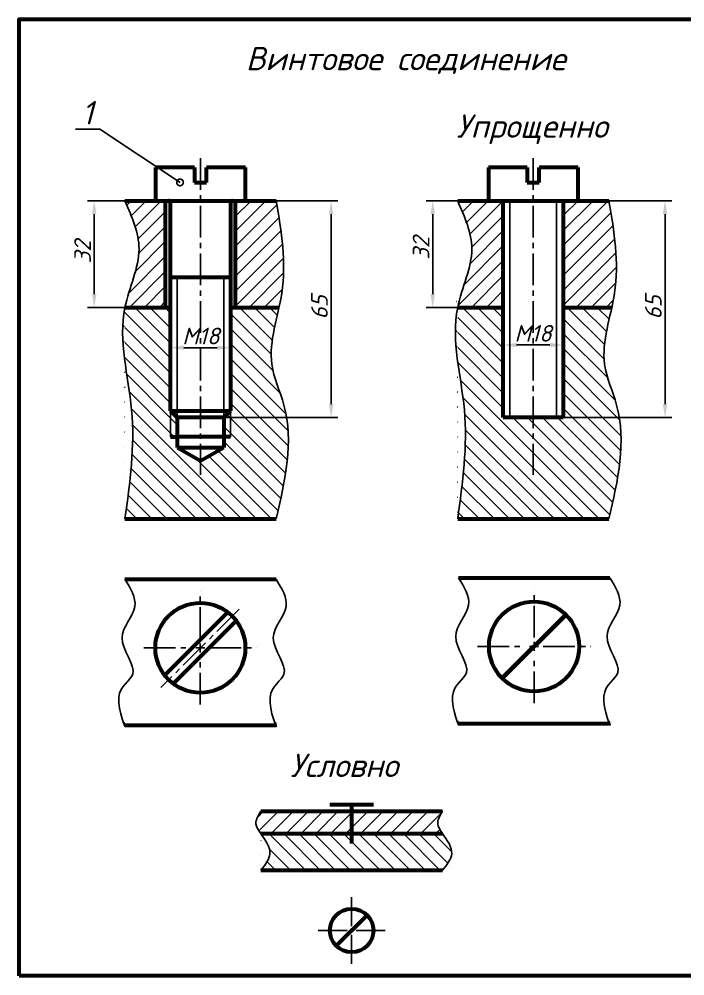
# Model space of a CAD drawing. Header units: millimetres. Extents: x -84137 to -42207, y 32006 to 64450.
# Drawn here: x -42603.5 to -42403.7, y 32006.1 to 32293.1 of the extents above; entities that cross this region are included whole.
import ezdxf
from ezdxf import colors
from ezdxf.entities.mleader import LeaderData, LeaderLine
from ezdxf.math import Vec2, Vec3

# ---------------------------------------------------------------- set-up
doc = ezdxf.new("R2010")
doc.units = ezdxf.units.MM
doc.header["$LTSCALE"] = 0.5
doc.linetypes.add('CENTER2', pattern=[28.575000000000003, 19.05, -3.175, 3.175, -3.175])
doc.styles.add('SPDS', font='isocpeur.ttf', dxfattribs={"oblique": 15})
doc.styles.get("Standard").update_dxf_attribs({"font": 'isocpeui.ttf'})
doc.styles.add('Аннотативный', font='isocpeur.ttf', dxfattribs={"oblique": 15})
doc.dimstyles.new('Copy(2) of STANDARD', dxfattribs={"dimscale": 0, "dimtxt": 5, "dimasz": 4, "dimexe": 2, "dimexo": 0, "dimgap": 1, "dimtad": 1, "dimdec": 0, "dimzin": 12, "dimdsep": 46, "dimtxsty": 'SPDS', "dimcen": -3, "dimclrd": 256, "dimclre": 256, "dimadec": 0, "dimazin": 0, "dimtfac": 1, "dimtdec": 0, "dimtmove": 0, "dimatfit": 1, "dimfxl": 1, "dimtolj": 1, "dimtzin": 0, "dimarcsym": 0})
pattern_1 = [(135, (-503.7943495969375, -2.53708144342454), (-2.245064030267288, -2.245064030267288), [])]

# ---------------------------------------------------------------- blocks, each defined once
blk = doc.blocks.new('*U8')
at = {"color": 0, "linetype": 'CENTER2', "transparency": 16777216}
for p, q in [((0, 2.7), (0, 17)), ((-17, 0), (-2.699999999999999, 0)), ((2.7, 0), (17, 0)), ((0, -17), (0, -2.699999999999999))]:
    blk.add_line(p, q, dxfattribs=at)
at = {"color": 0, "linetype": 'Continuous', "transparency": 16777216}
for p, q in [((-1.35, 0), (1.35, 0)), ((0, -1.35), (0, 1.35))]:
    blk.add_line(p, q, dxfattribs=at)
blk = doc.blocks.new('*U9')
at = {"color": 0, "linetype": 'CENTER2', "transparency": 16777216}
for p, q in [((0, 2.7), (0, 17)), ((-17, 0), (-2.699999999999999, 0)), ((2.7, 0), (17, 0)), ((0, -17), (0, -2.699999999999999))]:
    blk.add_line(p, q, dxfattribs=at)
at = {"color": 0, "linetype": 'Continuous', "transparency": 16777216}
for p, q in [((-1.35, 0), (1.35, 0)), ((0, -1.35), (0, 1.35))]:
    blk.add_line(p, q, dxfattribs=at)
blk = doc.blocks.new('*D10')
at = {"lineweight": -2, "transparency": 16777216}
for p, q in [((-42571.71566923046, 32238.5915148961), (-42582.92825852297, 32238.5915148961)), ((-42580.92825852297, 32234.5915148961), (-42580.92825852297, 32210.5915148961)), ((-42571.71566923045, 32206.5915148961), (-42582.92825852297, 32206.5915148961))]:
    blk.add_line(p, q, dxfattribs=at)
at = {"transparency": 16777216}
for points in [[(-42581.59492518963, 32234.5915148961), (-42580.2615918563, 32234.5915148961), (-42580.92825852297, 32238.5915148961)], [(-42581.59492518963, 32210.5915148961), (-42580.2615918563, 32210.5915148961), (-42580.92825852297, 32206.5915148961)]]:
    blk.add_solid(points, dxfattribs=at)
at = {"layer": 'Defpoints', "color": 0, "transparency": 16777216}
for p in [(-42571.71566923046, 32238.5915148961), (-42580.92825852297, 32206.5915148961), (-42571.71566923045, 32206.5915148961)]:
    blk.add_point(p, dxfattribs=at)
at = {"color": 0, "transparency": 16777216, "insert": (-42584.42825852295, 32223.27737372331), "char_height": 5, "attachment_point": 5, "rotation": 90, "style": 'SPDS'}
blk.add_mtext('\\A1;32', dxfattribs=at)
blk = doc.blocks.new('*D11')
at = {"lineweight": -2, "transparency": 16777216}
for p, q in [((-42526.30821196656, 32238.5915148961), (-42507.83293896311, 32238.5915148961)), ((-42509.83293896311, 32234.5915148961), (-42509.83293896311, 32177.59151489609)), ((-42542.01194059851, 32173.59151489609), (-42507.83293896311, 32173.59151489609))]:
    blk.add_line(p, q, dxfattribs=at)
at = {"transparency": 16777216}
for points in [[(-42510.49960562978, 32234.5915148961), (-42509.16627229645, 32234.5915148961), (-42509.83293896311, 32238.5915148961)], [(-42510.49960562978, 32177.59151489609), (-42509.16627229645, 32177.59151489609), (-42509.83293896311, 32173.59151489609)]]:
    blk.add_solid(points, dxfattribs=at)
at = {"layer": 'Defpoints', "color": 0, "transparency": 16777216}
for p in [(-42526.30821196656, 32238.5915148961), (-42542.01194059851, 32173.59151489609), (-42509.83293896311, 32173.59151489609)]:
    blk.add_point(p, dxfattribs=at)
at = {"color": 0, "transparency": 16777216, "insert": (-42513.3329389631, 32206.62355002056), "char_height": 5, "attachment_point": 5, "rotation": 90, "style": 'SPDS'}
blk.add_mtext('\\A1;65', dxfattribs=at)
blk = doc.blocks.new('*D12')
at = {"lineweight": -2, "transparency": 16777216}
for p, q in [((-42471.85597226435, 32238.5915148961), (-42481.34572203367, 32238.5915148961)), ((-42479.34572203367, 32234.5915148961), (-42479.34572203367, 32210.5915148961)), ((-42471.85597226435, 32206.5915148961), (-42481.34572203367, 32206.5915148961))]:
    blk.add_line(p, q, dxfattribs=at)
at = {"transparency": 16777216}
for points in [[(-42480.01238870034, 32234.5915148961), (-42478.67905536701, 32234.5915148961), (-42479.34572203367, 32238.5915148961)], [(-42480.01238870034, 32210.5915148961), (-42478.67905536701, 32210.5915148961), (-42479.34572203367, 32206.5915148961)]]:
    blk.add_solid(points, dxfattribs=at)
at = {"layer": 'Defpoints', "color": 0, "transparency": 16777216}
for p in [(-42471.85597226435, 32238.5915148961), (-42479.34572203367, 32206.5915148961), (-42471.85597226435, 32206.5915148961)]:
    blk.add_point(p, dxfattribs=at)
at = {"color": 0, "transparency": 16777216, "insert": (-42482.84572203366, 32224.35141660387), "char_height": 5, "attachment_point": 5, "rotation": 90, "style": 'SPDS'}
blk.add_mtext('\\A1;32', dxfattribs=at)
blk = doc.blocks.new('*D13')
at = {"lineweight": -2, "transparency": 16777216}
for p, q in [((-42426.44851500045, 32238.5915148961), (-42407.62944500345, 32238.5915148961)), ((-42409.62944500345, 32234.5915148961), (-42409.62944500345, 32177.59151489609)), ((-42440.1522436324, 32173.59151489609), (-42407.62944500345, 32173.59151489609))]:
    blk.add_line(p, q, dxfattribs=at)
at = {"transparency": 16777216}
for points in [[(-42410.29611167011, 32234.5915148961), (-42408.96277833678, 32234.5915148961), (-42409.62944500345, 32238.5915148961)], [(-42410.29611167011, 32177.59151489609), (-42408.96277833678, 32177.59151489609), (-42409.62944500345, 32173.59151489609)]]:
    blk.add_solid(points, dxfattribs=at)
at = {"layer": 'Defpoints', "color": 0, "transparency": 16777216}
for p in [(-42426.44851500045, 32238.5915148961), (-42440.1522436324, 32173.59151489609), (-42409.62944500345, 32173.59151489609)]:
    blk.add_point(p, dxfattribs=at)
at = {"color": 0, "transparency": 16777216, "insert": (-42413.12944500343, 32206.61008518128), "char_height": 5, "attachment_point": 5, "rotation": 90, "style": 'SPDS'}
blk.add_mtext('\\A1;65', dxfattribs=at)
blk = doc.blocks.new('*D14')
at = {"lineweight": -2, "transparency": 16777216}
for p, q in [((-42558.0119405985, 32206.59151489609), (-42558.0119405985, 32192.51425754037)), ((-42540.0119405985, 32175.59151489607), (-42540.0119405985, 32196.51425754037)), ((-42544.0119405985, 32194.51425754037), (-42554.0119405985, 32194.51425754037))]:
    blk.add_line(p, q, dxfattribs=at)
at = {"transparency": 16777216}
for points in [[(-42554.0119405985, 32195.18092420704), (-42554.0119405985, 32193.84759087371), (-42558.0119405985, 32194.51425754037)], [(-42544.0119405985, 32195.18092420704), (-42544.0119405985, 32193.84759087371), (-42540.0119405985, 32194.51425754037)]]:
    blk.add_solid(points, dxfattribs=at)
at = {"layer": 'Defpoints', "color": 0, "transparency": 16777216}
for p in [(-42558.0119405985, 32206.59151489609), (-42558.0119405985, 32194.51425754037), (-42540.0119405985, 32175.59151489607)]:
    blk.add_point(p, dxfattribs=at)
at = {"color": 0, "transparency": 16777216, "insert": (-42548.90964109495, 32198.01425754037), "char_height": 5, "attachment_point": 5, "style": 'SPDS'}
blk.add_mtext('\\A1;М18', dxfattribs=at)
blk = doc.blocks.new('*D15')
at = {"lineweight": -2, "transparency": 16777216}
for p, q in [((-42458.1522436324, 32206.59151489609), (-42458.1522436324, 32193.32728969024)), ((-42440.15224363239, 32173.59151489607), (-42440.15224363239, 32197.32728969024)), ((-42444.15224363239, 32195.32728969024), (-42454.1522436324, 32195.32728969024))]:
    blk.add_line(p, q, dxfattribs=at)
at = {"transparency": 16777216}
for points in [[(-42454.1522436324, 32195.99395635691), (-42454.1522436324, 32194.66062302357), (-42458.1522436324, 32195.32728969024)], [(-42444.15224363239, 32195.99395635691), (-42444.15224363239, 32194.66062302357), (-42440.15224363239, 32195.32728969024)]]:
    blk.add_solid(points, dxfattribs=at)
at = {"layer": 'Defpoints', "color": 0, "transparency": 16777216}
for p in [(-42458.1522436324, 32206.59151489609), (-42458.1522436324, 32195.32728969024), (-42440.15224363239, 32173.59151489607)]:
    blk.add_point(p, dxfattribs=at)
at = {"color": 0, "transparency": 16777216, "insert": (-42449.2212567244, 32198.82728969024), "char_height": 5, "attachment_point": 5, "style": 'SPDS'}
blk.add_mtext('\\A1;М18', dxfattribs=at)
blk = doc.blocks.new('*U16')
at = {"color": 0, "linetype": 'CENTER2', "transparency": 16777216}
for p, q in [((0, 1.304626473553071), (0, 10.02313236776536)), ((-10.02313236776536, 0), (-1.304626473553071, 0)), ((1.304626473553071, 0), (10.02313236776536, 0)), ((0, -10.02313236776536), (0, -1.304626473553071))]:
    blk.add_line(p, q, dxfattribs=at)
at = {"color": 0, "linetype": 'Continuous', "transparency": 16777216}
for p, q in [((-0.6523132367765356, 0), (0.6523132367765356, 0)), ((0, -0.6523132367765356), (0, 0.6523132367765356))]:
    blk.add_line(p, q, dxfattribs=at)
blk = doc.blocks.new('_DotSmall')
at = {"color": 0, "linetype": 'ByBlock', "const_width": 0.5}
blk.add_lwpolyline([(-0.0625, 0, 1), (0.0625, 0, 1)], format="xyb", close=True, dxfattribs=at)

msp = doc.modelspace()

# ---------------------------------------------------------------- hatches: boundary and pattern name
h = msp.add_hatch()
h.set_pattern_fill('ANSI31', color=256)
h.set_pattern_definition([(45, (-503.7943495969375, -2.53708144342454), (-2.245064030267288, 2.245064030267288), [])])
edge = h.paths.add_edge_path()
edge.add_spline(control_points=[(-42571.71566923044, 32238.59151489608), (-42569.60652043083, 32233.80299431429), (-42564.9517496771, 32223.23500330209), (-42570.49385775507, 32212.530242523), (-42571.71566923044, 32206.59151489608)], knot_values=[0, 0, 0, 0, 15.0034245909851, 33.11169985004526, 33.11169985004526, 33.11169985004526, 33.11169985004594], degree=3, periodic=0)
edge.add_line((-42571.71566923044, 32206.59151489608), (-42559.5119405985, 32206.59151489609))
edge.add_line((-42559.5119405985, 32206.59151489609), (-42559.5119405985, 32238.59151489608))
edge.add_line((-42559.5119405985, 32238.59151489608), (-42562.5119405985, 32238.59151489608))
edge.add_line((-42562.5119405985, 32238.59151489608), (-42571.71566923044, 32238.59151489608))
edge = h.paths.add_edge_path()
edge.add_spline(control_points=[(-42525.44885960006, 32206.5915148961), (-42525.13496525722, 32208.02223105103), (-42522.98634625003, 32218.71636071346), (-42524.76647518958, 32229.36710344591), (-42526.30821196655, 32238.59151489608)], knot_values=[0, 0, 0, 0, 4.291878513714373, 32.04844095923989, 32.04844095923989, 32.04844095923989, 32.04844095923989], degree=3, periodic=0)
edge.add_line((-42526.30821196655, 32238.59151489608), (-42538.5119405985, 32238.59151489608))
edge.add_line((-42538.5119405985, 32238.59151489608), (-42538.5119405985, 32206.59151489609))
edge.add_line((-42538.5119405985, 32206.59151489609), (-42525.44885960006, 32206.5915148961))
h = msp.add_hatch()
h.set_pattern_fill('ANSI31', color=256)
h.set_pattern_definition([(45, (-511.0473966514401, -0.1863948849313601), (-2.245064030267288, 2.245064030267288), [])])
edge = h.paths.add_edge_path()
edge.add_spline(control_points=[(-42425.58916263396, 32206.5915148961), (-42425.27526829112, 32208.02223105103), (-42423.12664928392, 32218.71636071346), (-42424.90677822347, 32229.36710344591), (-42426.44851500044, 32238.59151489608)], knot_values=[0, 0, 0, 0, 4.291878513714373, 32.04844095923989, 32.04844095923989, 32.04844095923989, 32.04844095923989], degree=3, periodic=0)
edge.add_line((-42426.44851500044, 32238.59151489608), (-42440.15224363239, 32238.59151489608))
edge.add_line((-42440.15224363239, 32238.59151489608), (-42440.15224363239, 32206.59151489609))
edge.add_line((-42440.15224363239, 32206.59151489609), (-42425.58916263396, 32206.5915148961))
edge = h.paths.add_edge_path()
edge.add_spline(control_points=[(-42471.85597226433, 32238.59151489608), (-42469.74682346472, 32233.80299431429), (-42465.09205271099, 32223.23500330209), (-42470.63416078896, 32212.530242523), (-42471.85597226433, 32206.59151489608)], knot_values=[0, 0, 0, 0, 15.0034245909851, 33.11169985004526, 33.11169985004526, 33.11169985004526, 33.11169985004594], degree=3, periodic=0)
edge.add_line((-42471.85597226433, 32206.59151489608), (-42458.1522436324, 32206.59151489609))
edge.add_line((-42458.1522436324, 32206.59151489609), (-42458.15224363239, 32238.59151489608))
edge.add_line((-42458.15224363239, 32238.59151489608), (-42471.85597226433, 32238.59151489608))
h = msp.add_hatch()
h.set_pattern_fill('ANSI31', color=256, angle=90)
h.set_pattern_definition(pattern_1)
edge = h.paths.add_edge_path()
edge.add_line((-42540.0119405985, 32175.59151489607), (-42540.0119405985, 32167.79151489608))
edge.add_line((-42540.0119405985, 32167.79151489608), (-42542.0119405985, 32167.79151489608))
edge.add_line((-42542.0119405985, 32167.79151489608), (-42542.0119405985, 32164.59151489608))
edge.add_line((-42542.0119405985, 32164.59151489608), (-42549.0119405985, 32160.55006301175))
edge.add_line((-42549.0119405985, 32160.55006301175), (-42556.0119405985, 32164.59151489608))
edge.add_line((-42556.0119405985, 32164.59151489608), (-42556.0119405985, 32167.79151489608))
edge.add_line((-42556.0119405985, 32167.79151489608), (-42558.01194059849, 32167.79151489608))
edge.add_line((-42558.01194059849, 32167.79151489608), (-42558.01194059849, 32175.59151489608))
edge.add_line((-42558.01194059849, 32175.59151489608), (-42558.01194059849, 32206.59151489609))
edge.add_line((-42558.01194059849, 32206.59151489609), (-42571.71566923044, 32206.59151489608))
edge.add_spline(control_points=[(-42571.71566923044, 32206.59151489608), (-42573.7912538142, 32196.50294414838), (-42567.28992114519, 32175.14496913708), (-42570.20883369537, 32154.03062534519), (-42571.71566923044, 32143.130729244)], knot_values=[33.11169985004526, 33.11169985004526, 33.11169985004526, 33.11169985004594, 63.87361175219201, 96.6998255388452, 96.6998255388452, 96.6998255388452, 96.6998255388452], degree=3, periodic=0)
edge.add_line((-42571.71566923044, 32143.130729244), (-42526.30821196654, 32143.130729244))
edge.add_spline(control_points=[(-42526.30821196655, 32143.130729244), (-42523.6488001945, 32154.71334166051), (-42519.99873964894, 32170.61055511219), (-42529.64189220943, 32190.87243380089), (-42526.71100994295, 32200.8386909706), (-42525.44885960006, 32206.5915148961)], knot_values=[32.0484409592399, 32.0484409592399, 32.0484409592399, 32.0484409592399, 66.30220277733547, 79.06195946125757, 96.31934578061524, 96.31934578061524, 96.31934578061524, 96.31934578061524], degree=3, periodic=0)
edge.add_line((-42525.44885960006, 32206.5915148961), (-42540.0119405985, 32206.59151489609))
edge.add_line((-42540.0119405985, 32206.59151489609), (-42540.0119405985, 32175.59151489607))
h = msp.add_hatch()
h.set_pattern_fill('ANSI31', color=256, angle=90)
h.set_pattern_definition([(135, (-511.0473966514401, -0.1863948849313601), (-2.245064030267288, -2.245064030267288), [])])
edge = h.paths.add_edge_path()
edge.add_line((-42440.15224363239, 32173.59151489608), (-42458.15224363242, 32173.59151489609))
edge.add_line((-42458.15224363242, 32173.59151489609), (-42458.1522436324, 32206.59151489609))
edge.add_line((-42458.1522436324, 32206.59151489609), (-42471.85597226433, 32206.59151489608))
edge.add_spline(control_points=[(-42471.85597226433, 32206.59151489608), (-42473.9315568481, 32196.50294414838), (-42467.43022417908, 32175.14496913708), (-42470.34913672926, 32154.03062534519), (-42471.85597226433, 32143.130729244)], knot_values=[33.11169985004526, 33.11169985004526, 33.11169985004526, 33.11169985004594, 63.87361175219201, 96.6998255388452, 96.6998255388452, 96.6998255388452, 96.6998255388452], degree=3, periodic=0)
edge.add_line((-42471.85597226433, 32143.130729244), (-42426.44851500043, 32143.130729244))
edge.add_spline(control_points=[(-42426.44851500044, 32143.130729244), (-42423.78910322839, 32154.71334166051), (-42420.13904268283, 32170.61055511219), (-42429.78219524332, 32190.87243380089), (-42426.85131297684, 32200.8386909706), (-42425.58916263396, 32206.5915148961)], knot_values=[32.0484409592399, 32.0484409592399, 32.0484409592399, 32.0484409592399, 66.30220277733547, 79.06195946125757, 96.31934578061524, 96.31934578061524, 96.31934578061524, 96.31934578061524], degree=3, periodic=0)
edge.add_line((-42425.58916263396, 32206.5915148961), (-42440.15224363239, 32206.59151489609))
edge.add_line((-42440.15224363239, 32206.59151489609), (-42440.15224363239, 32173.59151489608))
h = msp.add_hatch()
h.set_pattern_fill('ANSI31', color=256, angle=90)
h.set_pattern_definition(pattern_1)
h.paths.add_polyline_path([(-42540.0119405985, 32175.59151489608), (-42542.0119405985, 32173.59151489608), (-42542.0119405985, 32167.79151489608), (-42540.0119405985, 32167.79151489608)])
h.paths.add_polyline_path([(-42558.01194059849, 32167.79151489608), (-42556.0119405985, 32167.79151489608), (-42556.0119405985, 32173.59151489608), (-42558.01194059849, 32175.59151489608)])
h = msp.add_hatch()
h.set_pattern_fill('ANSI31', color=256)
h.set_pattern_definition([(45, (-487.1152379964769, 20.32939690874264), (-2.245064030267288, 2.245064030267288), [])])
edge = h.paths.add_edge_path()
edge.add_spline(control_points=[(-42476.39786536995, 32048.75729834232), (-42477.09212403673, 32049.74761045787), (-42478.57220274273, 32051.89571647909), (-42477.16696099116, 32054.18389651524), (-42476.39786536995, 32055.4362285388)], knot_values=[0, 8.251177519014163e-13, 8.251177519014163e-13, 8.251177519014163e-13, 3.296503691877026, 7.281950484243188, 7.281950484243188, 7.281950484243188, 7.281950484243188], degree=3, periodic=0)
edge.add_line((-42476.39786536995, 32055.4362285388), (-42503.66962635084, 32055.4362285388))
edge.add_line((-42503.66962635084, 32055.4362285388), (-42503.66962635084, 32048.75729834232))
edge.add_line((-42503.66962635084, 32048.75729834232), (-42476.39786536995, 32048.75729834232))
edge = h.paths.add_edge_path()
edge.add_line((-42503.66962635084, 32055.4362285388), (-42530.94138733174, 32055.4362285388))
edge.add_spline(control_points=[(-42530.94138733174, 32055.4362285388), (-42531.71048295295, 32054.18389651524), (-42533.11572470452, 32051.89571647909), (-42531.63564599853, 32049.74761045787), (-42530.94138733175, 32048.75729834232)], knot_values=[0, 0, 0, 0, 3.985446792366162, 7.281950484242363, 7.281950484242363, 7.281950484242363, 7.281950484243188], degree=3, periodic=0)
edge.add_line((-42530.94138733175, 32048.75729834232), (-42503.66962635084, 32048.75729834232))
edge.add_line((-42503.66962635084, 32048.75729834232), (-42503.66962635084, 32055.4362285388))
h = msp.add_hatch()
h.set_pattern_fill('ANSI31', color=256, angle=90)
h.set_pattern_definition([(135, (-487.1152379964769, 20.32939690874264), (-2.245064030267288, -2.245064030267288), [])])
edge = h.paths.add_edge_path()
edge.add_spline(control_points=[(-42476.39786536995, 32037.80383654391), (-42475.08818959127, 32039.42520978089), (-42472.24005330075, 32042.95119081521), (-42475.00314664308, 32046.76782825129), (-42476.39786536995, 32048.75729834231)], knot_values=[7.281950484242362, 7.281950484242362, 7.281950484242362, 7.281950484242362, 12.9195773853958, 19.54203044532512, 19.54203044532594, 19.54203044532594, 19.54203044532594], degree=3, periodic=0)
edge.add_line((-42476.39786536995, 32048.75729834232), (-42530.94138733174, 32048.75729834232))
edge.add_spline(control_points=[(-42530.94138733174, 32048.75729834231), (-42529.54666860487, 32046.76782825129), (-42526.78357526254, 32042.95119081521), (-42529.63171155306, 32039.42520978089), (-42530.94138733174, 32037.80383654391)], knot_values=[7.281950484242363, 7.281950484242363, 7.281950484242363, 7.281950484243188, 13.90440354417251, 19.54203044532594, 19.54203044532594, 19.54203044532594, 19.54203044532594], degree=3, periodic=0)
edge.add_line((-42530.94138733175, 32037.80383654391), (-42476.39786536995, 32037.80383654391))

# ---------------------------------------------------------------- linework, layer by layer
at = {"linetype": 'CENTER2'}
for p, q in [((-42549.0119405985, 32251.36010861809), (-42549.0119405985, 32156.39699097235)), ((-42449.15224363239, 32251.36010861809), (-42449.15224363239, 32156.39699097235)), ((-42537.38369126674, 32116.10205385276), (-42560.92387833042, 32092.56186678907))]:
    msp.add_line(p, q, dxfattribs=at)
at = {"lineweight": 60}
for p, q in [((-42562.5119405985, 32248.59151489608), (-42562.5119405985, 32238.59151489608)), ((-42550.81194059849, 32248.59151489608), (-42562.5119405985, 32248.59151489608)), ((-42550.81194059849, 32248.59151489608), (-42550.81194059849, 32244.09151489608)), ((-42535.5119405985, 32248.59151489608), (-42547.21194059849, 32248.59151489608)), ((-42547.21194059849, 32244.09151489608), (-42547.21194059849, 32248.59151489608)), ((-42535.5119405985, 32238.59151489608), (-42535.5119405985, 32248.59151489608)), ((-42450.95224363238, 32248.59151489608), (-42462.65224363239, 32248.59151489608)), ((-42462.65224363239, 32248.59151489608), (-42462.65224363239, 32238.59151489608)), ((-42450.95224363238, 32248.59151489608), (-42450.95224363238, 32244.09151489608)), ((-42435.65224363239, 32248.59151489608), (-42447.35224363238, 32248.59151489608)), ((-42447.35224363238, 32244.09151489608), (-42447.35224363238, 32248.59151489608)), ((-42435.65224363239, 32238.59151489608), (-42435.65224363239, 32248.59151489608)), ((-42550.81194059849, 32244.09151489608), (-42547.21194059849, 32244.09151489608)), ((-42450.95224363238, 32244.09151489608), (-42447.35224363238, 32244.09151489608)), ((-42571.71566923044, 32238.59151489608), (-42526.30821196655, 32238.59151489608)), ((-42562.5119405985, 32238.59151489608), (-42535.5119405985, 32238.59151489608)), ((-42559.5119405985, 32206.59151489608), (-42559.5119405985, 32238.59151489608)), ((-42558.0119405985, 32175.59151489608), (-42558.0119405985, 32237.99151489608)), ((-42540.0119405985, 32237.99151489608), (-42540.0119405985, 32175.59151489607)), ((-42538.5119405985, 32206.59151489608), (-42538.5119405985, 32238.59151489608)), ((-42471.85597226433, 32238.59151489608), (-42426.44851500044, 32238.59151489608)), ((-42458.15224363242, 32173.59151489607), (-42458.15224363239, 32238.59151489608)), ((-42440.15224363239, 32238.59151489608), (-42440.15224363239, 32173.59151489607)), ((-42540.0119405985, 32215.59151489608), (-42558.0119405985, 32215.59151489608)), ((-42571.71566923044, 32206.59151489608), (-42558.0119405985, 32206.59151489609)), ((-42540.0119405985, 32206.59151489609), (-42525.44885960006, 32206.5915148961)), ((-42471.85597226433, 32206.59151489608), (-42458.15224363241, 32206.59151489609)), ((-42440.15224363239, 32206.5915148961), (-42425.58916263395, 32206.5915148961)), ((-42556.01194059849, 32173.59151489608), (-42558.01194059849, 32175.59151489608)), ((-42558.01194059849, 32175.59151489608), (-42540.0119405985, 32175.59151489608)), ((-42542.0119405985, 32173.59151489608), (-42540.0119405985, 32175.59151489608)), ((-42542.01194059849, 32173.59151489608), (-42556.0119405985, 32173.59151489608)), ((-42556.0119405985, 32173.59151489608), (-42556.0119405985, 32164.59151489608)), ((-42542.0119405985, 32173.59151489608), (-42542.0119405985, 32164.59151489608)), ((-42440.15224363239, 32173.59151489608), (-42458.15224363242, 32173.59151489609)), ((-42558.01194059849, 32167.79151489608), (-42556.0119405985, 32167.79151489608)), ((-42542.0119405985, 32167.79151489608), (-42556.0119405985, 32167.79151489608)), ((-42540.0119405985, 32167.79151489608), (-42542.0119405985, 32167.79151489608)), ((-42556.0119405985, 32164.59151489608), (-42549.0119405985, 32160.55006301175)), ((-42556.0119405985, 32164.59151489608), (-42542.0119405985, 32164.59151489608)), ((-42549.0119405985, 32160.55006301175), (-42542.0119405985, 32164.59151489608)), ((-42571.71566923044, 32143.130729244), (-42526.30821196655, 32143.130729244)), ((-42471.85597226433, 32143.130729244), (-42426.44851500044, 32143.130729244)), ((-42571.71566923044, 32125.04767203769), (-42526.30821196655, 32125.04767203769)), ((-42471.56380335516, 32125.45820167049), (-42426.15634609127, 32125.45820167049)), ((-42540.85637000774, 32115.17495952403), (-42559.78766969972, 32096.24365983205)), ((-42538.32081846819, 32112.61934223903), (-42557.23205241472, 32093.70810829251)), ((-42571.71566923044, 32081.3251194137), (-42526.30821196655, 32081.3251194137)), ((-42471.56380335516, 32081.7356490465), (-42426.15634609127, 32081.7356490465)), ((-42530.94138733174, 32055.4362285388), (-42476.39786536995, 32055.4362285388)), ((-42503.66962635084, 32057.37516539524), (-42510.19275871861, 32057.37516539524)), ((-42503.66962635084, 32057.37516539524), (-42503.66962635084, 32045.769509692)), ((-42497.14649398308, 32057.37516539524), (-42503.66962635084, 32057.37516539524)), ((-42530.94138733174, 32048.75729834232), (-42476.39786536995, 32048.75729834232)), ((-42530.94138733174, 32037.80383654391), (-42476.39786536995, 32037.80383654391)), ((-42499.05707521903, 32024.29811473592), (-42508.28217748267, 32015.07301247228))]:
    msp.add_line(p, q, dxfattribs=at)
for p, q in [((-42456.15224363238, 32173.59151489608), (-42456.15224363238, 32238.59151489608)), ((-42442.15224363239, 32173.59151489608), (-42442.15224363239, 32238.59151489608)), ((-42556.01194059849, 32173.59151489608), (-42556.01194059849, 32215.59151489608)), ((-42542.0119405985, 32173.59151489608), (-42542.0119405985, 32215.59151489608)), ((-42558.01194059849, 32175.59151489608), (-42558.01194059849, 32167.79151489608)), ((-42540.0119405985, 32175.59151489607), (-42540.0119405985, 32167.79151489608))]:
    msp.add_line(p, q)
at = {"linetype": 'ByBlock', "lineweight": 120}
msp.add_line((-42439.35149304935, 32114.39291582766), (-42458.51780459347, 32095.37575247994), dxfattribs=at)
at = {"lineweight": 60}
msp.add_lwpolyline([(-42603.46686691365, 32006.07689561515), (-42603.46686691365, 32293.07689561515), (-42208.46686691365, 32293.07689561515), (-42208.46686691365, 32006.07689561515), (-42603.46686691365, 32006.07689561515)], dxfattribs=at)
for centre, radius in [((-42448.93464882141, 32104.8843341538), 13.5), ((-42549.08651469669, 32104.473804521), 13.5), ((-42503.66962635084, 32019.6855636041), 6.523132367765356)]:
    msp.add_circle(centre, radius, dxfattribs=at)
for centre, start, end in [((-42558.61194059849, 32237.99151489608), 0, 90), ((-42539.41194059849, 32237.99151489608), 90, 180)]:
    msp.add_arc(centre, 0.6, start, end, dxfattribs=at)
for points in [[(-42571.71566923044, 32238.59151489608), (-42567.48178135177, 32224.19787244921), (-42571.71566923044, 32206.59151489608), (-42569.70561361502, 32175.89534412026), (-42571.71566923044, 32143.130729244)], [(-42526.30821196655, 32238.59151489608), (-42524.62994446418, 32210.88573613094), (-42527.62367149713, 32189.5454359152), (-42524.01214728437, 32177.30745064418), (-42526.30821196655, 32143.130729244)], [(-42471.85597226433, 32238.59151489608), (-42467.62208438566, 32224.19787244921), (-42471.85597226433, 32206.59151489608), (-42469.84591664891, 32175.89534412026), (-42471.85597226433, 32143.130729244)], [(-42426.44851500044, 32238.59151489608), (-42424.77024749807, 32210.88573613094), (-42427.76397453102, 32189.5454359152), (-42424.15245031827, 32177.30745064418), (-42426.44851500044, 32143.130729244)], [(-42571.71566923044, 32125.04767203769), (-42568.74580873942, 32116.90288693411), (-42572.58779528447, 32107.46551425089), (-42569.38611021546, 32096.58855049543), (-42573.54829192074, 32089.55050859637), (-42571.71566923044, 32081.3251194137), (-42571.94740496404, 32082.19252879913)], [(-42526.30821196655, 32125.04767203769), (-42523.33835147553, 32116.90288693411), (-42527.18033802058, 32107.46551425089), (-42523.97865295157, 32096.58855049543), (-42528.14083465685, 32089.55050859637), (-42526.30821196655, 32081.3251194137), (-42526.53994770015, 32082.19252879913)], [(-42471.56380335516, 32125.45820167049), (-42468.59394286414, 32117.31341656691), (-42472.43592940919, 32107.87604388369), (-42469.23424434018, 32096.99908012823), (-42473.39642604546, 32089.96103822917), (-42471.56380335516, 32081.7356490465), (-42471.79553908876, 32082.60305843192)], [(-42426.15634609127, 32125.45820167049), (-42423.18648560024, 32117.31341656691), (-42427.0284721453, 32107.87604388369), (-42423.82678707629, 32096.99908012823), (-42427.98896878157, 32089.96103822917), (-42426.15634609127, 32081.7356490465), (-42426.38808182487, 32082.60305843192)], [(-42530.94138733174, 32055.4362285388), (-42532.38439781794, 32051.72119060205), (-42530.94138733174, 32048.75729834232), (-42528.19885003964, 32042.72941531986), (-42530.94138733174, 32037.80383654391)], [(-42476.39786536995, 32055.4362285388), (-42477.84087585614, 32051.72119060205), (-42476.39786536995, 32048.75729834232), (-42473.65532807785, 32042.72941531986), (-42476.39786536995, 32037.80383654391)]]:
    msp.add_spline(points, degree=3)

# ---------------------------------------------------------------- block references
at = {"linetype": 'CENTER2'}
for name, p in [('*U8', (-42549.08651469669, 32104.473804521)), ('*U9', (-42448.93464882141, 32104.8843341538)), ('*U16', (-42503.66962635084, 32019.6855636041))]:
    msp.add_blockref(name, p, dxfattribs=at)

# ---------------------------------------------------------------- texts
at = {"char_height": 7, "attachment_point": 1, "style": 'Аннотативный'}
for s, insert, width in [('Винтовое соединение', (-42535.42442637798, 32284.74199259207), 144.7415390753886), ('Упрощенно', (-42472.23723428926, 32264.48473375506), 68.27913027336763), ('Условно', (-42522.09039468243, 32072.71309198466), 79.02912305800419)]:
    msp.add_mtext(s, dxfattribs=dict(at, insert=insert, width=width))

# ---------------------------------------------------------------- dimensions: what is measured, and where the dimension line sits
for base, p1, p2, picture, middle in [((-42580.92825852297, 32206.5915148961), (-42571.71566923044, 32238.59151489608), (-42571.71566923043, 32206.59151489608), '*D10', (-42580.92825852295, 32223.27737372331)), ((-42509.83293896311, 32173.59151489609), (-42526.30821196655, 32238.59151489608), (-42542.0119405985, 32173.59151489608), '*D11', (-42509.8329389631, 32206.62355002056)), ((-42479.34572203367, 32206.5915148961), (-42471.85597226433, 32238.59151489608), (-42471.85597226433, 32206.59151489608), '*D12', (-42479.34572203366, 32224.35141660387)), ((-42409.62944500345, 32173.59151489609), (-42426.44851500044, 32238.59151489608), (-42440.15224363239, 32173.59151489607), '*D13', (-42409.62944500343, 32206.61008518128))]:
    dim = msp.add_linear_dim(base=base, p1=p1, p2=p2, angle=90, dimstyle='Copy(2) of STANDARD', override={"dimscale": 1})
    dim.commit()
    dim.dimension.update_dxf_attribs({"geometry": picture, "text_midpoint": middle, "dimtype": 160})
for base, p1, p2, picture, middle in [((-42558.0119405985, 32194.51425754037), (-42540.0119405985, 32175.59151489607), (-42558.0119405985, 32206.59151489609), '*D14', (-42548.90964109495, 32194.51425754037)), ((-42458.1522436324, 32195.32728969024), (-42440.15224363239, 32173.59151489607), (-42458.1522436324, 32206.59151489609), '*D15', (-42449.2212567244, 32195.32728969024))]:
    dim = msp.add_linear_dim(base=base, p1=p1, p2=p2, text='М<>', dimstyle='Copy(2) of STANDARD', override={"dimscale": 1})
    dim.commit()
    dim.dimension.update_dxf_attribs({"geometry": picture, "text_midpoint": middle, "dimtype": 160})

# ---------------------------------------------------------------- leaders
ml = msp.add_multileader_mtext('Standard')
ml.set_content('1', color=256)
ml.set_leader_properties()
ml.set_arrow_properties(name='DOTSMALL')
ml.build(insert=Vec2(0, 0))
ml.multileader.update_dxf_attribs({"has_dogleg": 0, "text_left_attachment_type": 5, "text_right_attachment_type": 5})
ctx = ml.context
ctx.base_point, ctx.char_height, ctx.plane_origin = Vec3(-42585.73999025166, 32260.10485088316), 7, Vec3(-42555.18377277441, 32244.10144550204)
ctx.left_attachment, ctx.right_attachment, ctx.text_align_type = 5, 5, 2
notes = []
notes.append((ctx, [(0, (1, 1, 0), (-42571.1998387365, 32260.10485088316), (-1, 0), 8, [(0, [(-42555.18377277441, 32244.10144550204)], 0, [])])]))
ctx.mtext.insert, ctx.mtext.alignment, ctx.mtext.flow_direction = Vec3(-42581.1998387365, 32268.50485088316), 3, 5
for ctx, leaders in notes:
    for number, flags, end, landing, length, lines in leaders:
        leader = LeaderData()
        leader.index, (leader.has_last_leader_line, leader.has_dogleg_vector, leader.attachment_direction) = number, flags
        leader.last_leader_point, leader.dogleg_vector, leader.dogleg_length = Vec3(end), Vec3(landing), length
        for number, points, colour, breaks in lines:
            line = LeaderLine()
            line.index, line.vertices, line.color, line.breaks = number, Vec3.list(points), colors.encode_raw_color(colour), breaks
            leader.lines.append(line)
        ctx.leaders.append(leader)

doc.saveas('drawing.dxf')
